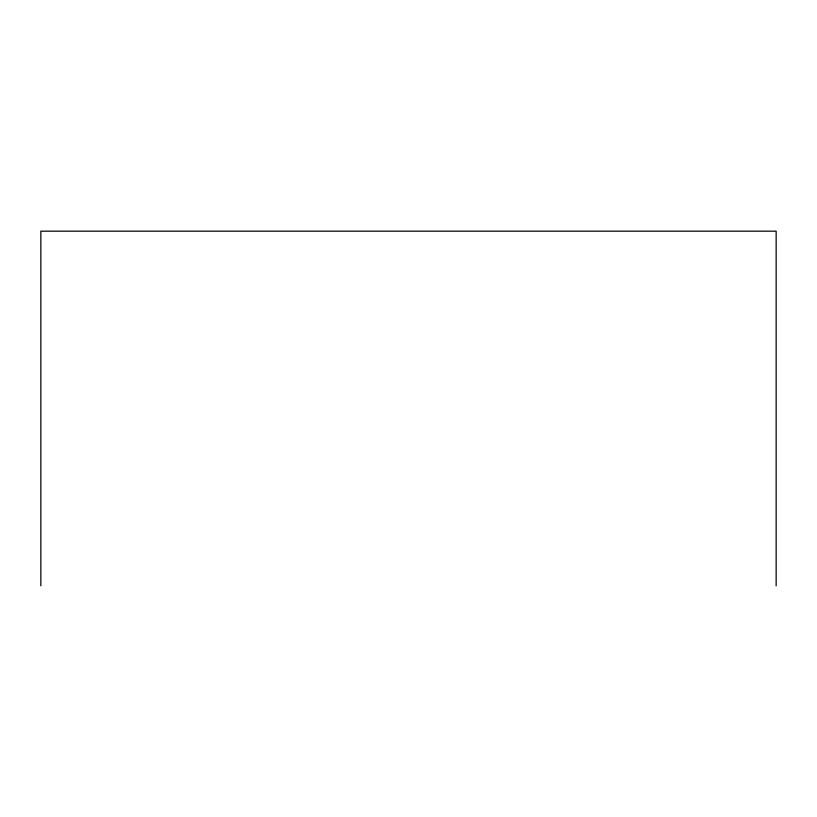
<?xml version="1.0" encoding="UTF-8"?>
<svg xmlns="http://www.w3.org/2000/svg" width="817" height="817" viewBox="0 0 817 817"><rect width="100%" height="100%" fill="white"/><g stroke="black" fill="none" stroke-linecap="round" stroke-linejoin="round"><path stroke-width="1.23" d="M776.15 585.83L776.15 231.17L40.85 231.17L40.85 585.83"/></g></svg>
